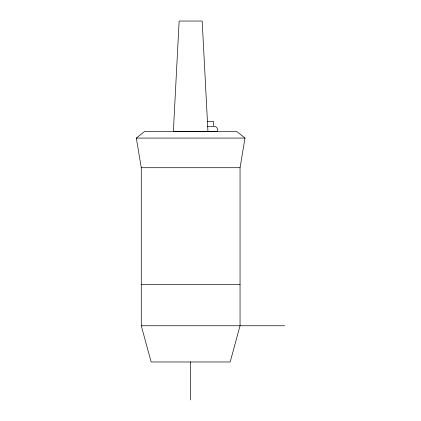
<?xml version="1.0" encoding="UTF-8"?>
<svg xmlns="http://www.w3.org/2000/svg" width="421" height="421" viewBox="0 0 421 421"><rect width="100%" height="100%" fill="white"/><g stroke="black" fill="none" stroke-linecap="round" stroke-linejoin="round"><path stroke-width="0.63" d="M240.049 167.711L244.99 138.077L236.76 131.494L144.561 131.494L136.33 138.077L141.272 167.711L141.272 325.759L151.15 361.981L230.171 361.981L240.049 325.759L240.049 167.711L141.272 167.711M207.464 121.49L213.542 121.49L213.552 126.432L207.464 126.432M214.163 126.432C216.557 126.221 218.178 128.768 217.668 130.963M217.668 131.368L173.373 131.352L179.135 21.05L202.185 21.05L207.948 131.352M136.33 138.077L244.99 138.077M141.272 284.601L240.049 284.601M141.272 325.759L284.67 325.759M190.66 361.834L190.66 399.95"/></g></svg>
